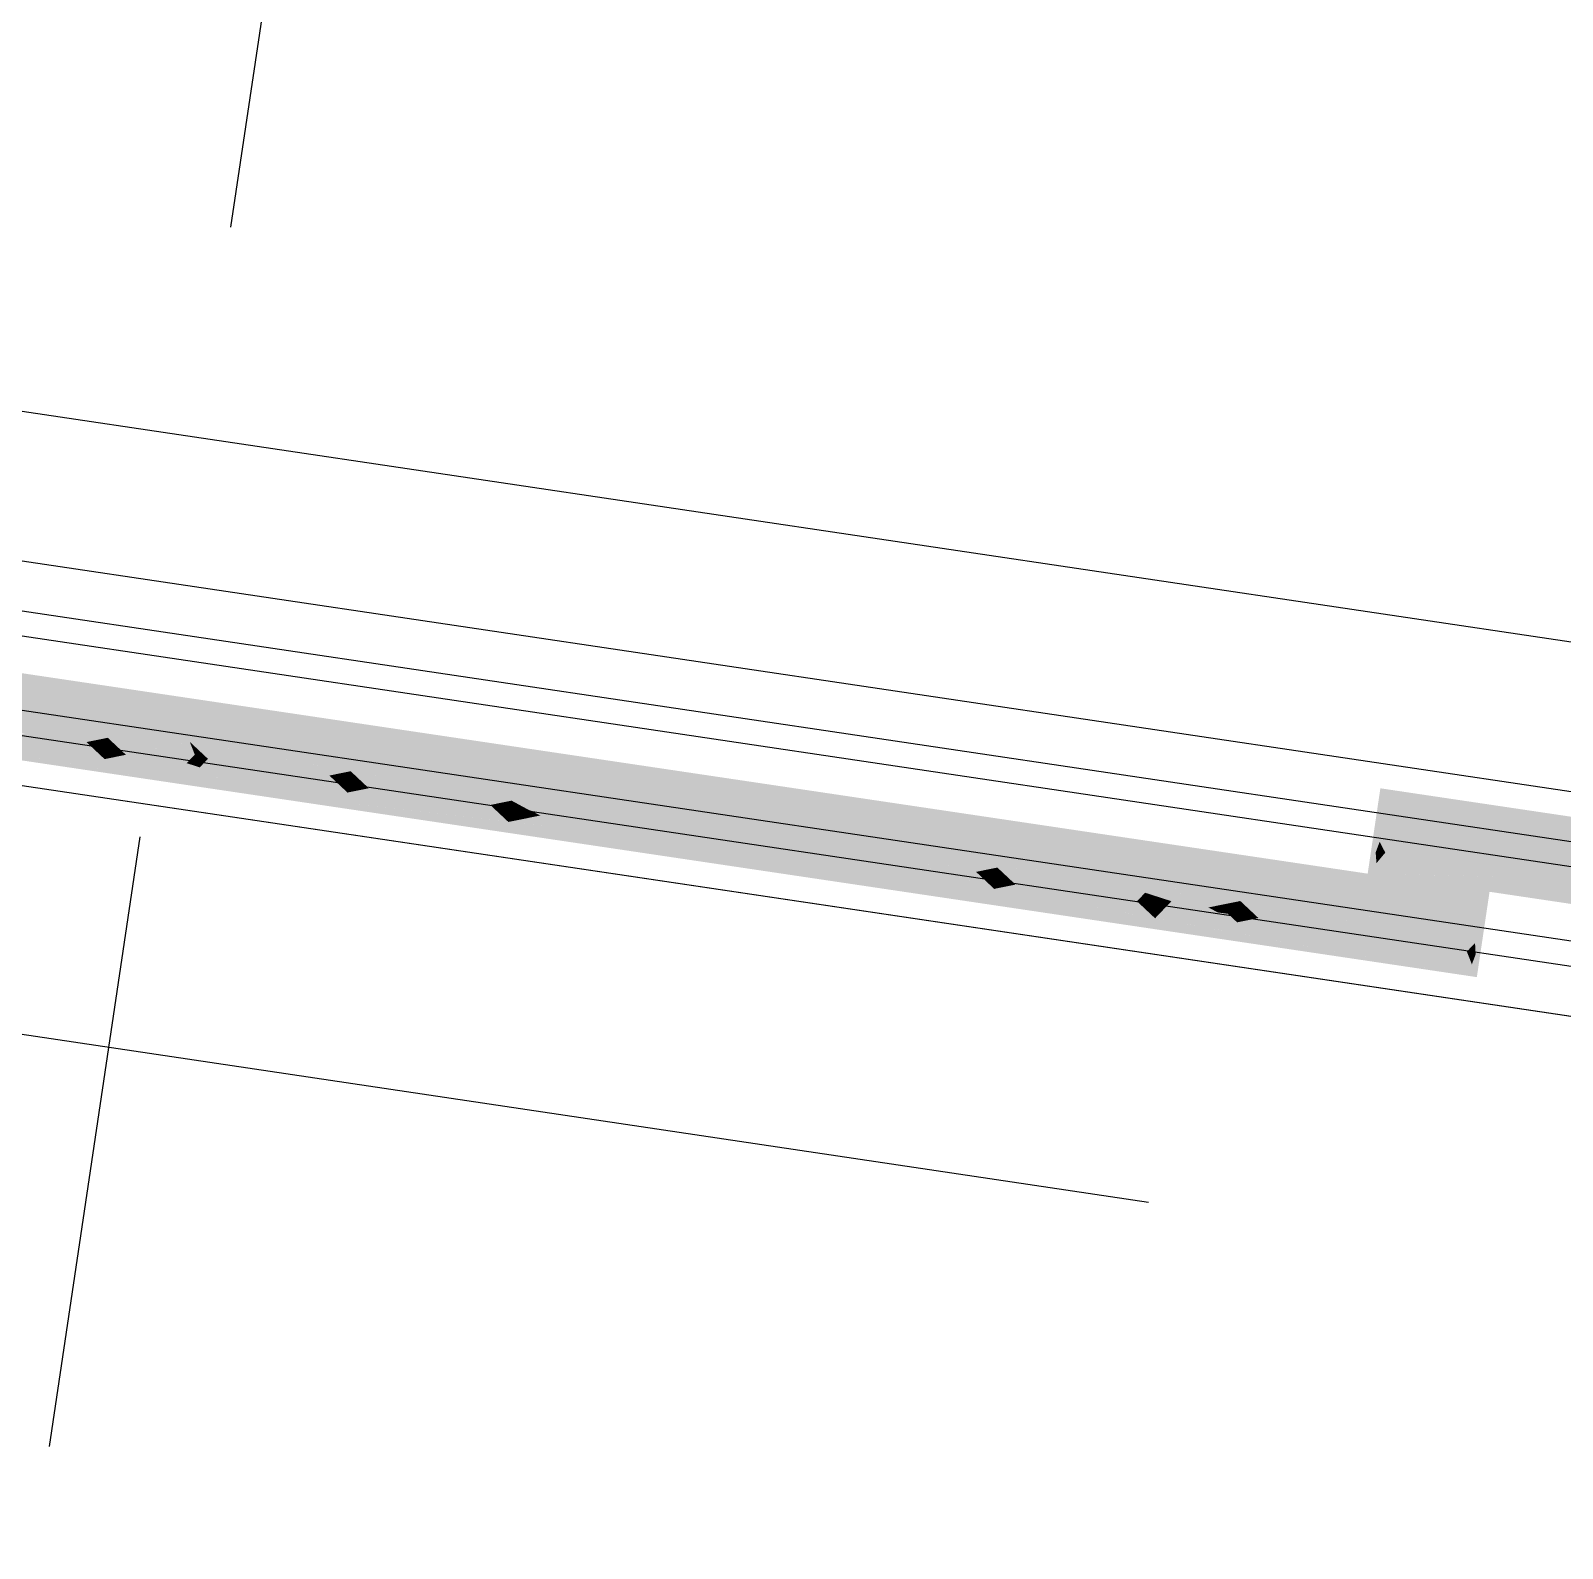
# Model space of a CAD drawing. Header units: millimetres. Extents: x 338 to 506, y 179 to 335.
# Drawn here: x 435.393 to 436.014, y 219.631 to 220.246 of the extents above; entities that cross this region are included whole.
import ezdxf

# ---------------------------------------------------------------- set-up
doc = ezdxf.new("R2010")
doc.units = ezdxf.units.MM
doc.linetypes.add('CENTER', pattern=[2, 1.25, -0.25, 0.25, -0.25])
doc.linetypes.add('DASHED2', pattern=[0.375, 0.25, -0.125])
for name, color, linetype in [('EJES_DE_COLUMNA', 255, 'DASHED2'), ('MUROS', 32, 'Continuous'), ('REJAS', 151, 'Continuous')]:
    doc.layers.add(name, color=color, linetype=linetype)

# ---------------------------------------------------------------- blocks, each defined once
blk = doc.blocks.new('*U974')
at = {"layer": 'REJAS', "color": 9, "linetype": 'Continuous', "extrusion": (0, 0, -1)}
for points in [[(-44.03915, 56.65864), (-44.0304, 56.39333), (-44.0304, 56.92394)], [(-44.0479, 56.39333), (-44.03915, 56.65864), (-44.0654, 56.92394)], [(-44.0479, 56.39333), (-44.0654, 56.92394), (-44.0654, 55.86272)], [(-44.04134, 56.45966), (-44.0304, 56.39333), (-44.03478, 56.52598)], [(-44.04134, 56.45966), (-44.04353, 56.52598), (-44.0479, 56.39333)], [(-44.04298, 56.44308), (-44.0386, 56.44308), (-44.04134, 56.45966)], [(-44.0386, 56.44308), (-44.04161, 56.43479), (-44.03587, 56.42649)], [(-44.0386, 56.44308), (-44.04298, 56.44308), (-44.04161, 56.43479)], [(-44.04161, 56.43479), (-44.04298, 56.44308), (-44.04462, 56.42649)], [(-44.0407, 56.42926), (-44.03874, 56.43064), (-44.04161, 56.43479)], [(-44.04161, 56.43479), (-44.04312, 56.43064), (-44.0407, 56.42926)], [(-44.03587, 56.42649), (-44.03874, 56.43064), (-44.0407, 56.42926)], [(-44.04025, 56.42649), (-44.03587, 56.42649), (-44.0407, 56.42926)], [(-44.04462, 56.42649), (-44.04025, 56.42649), (-44.0407, 56.42926)], [(-44.04312, 56.43064), (-44.04462, 56.42649), (-44.0407, 56.42926)], [(-44.04189, 56.40991), (-44.0304, 56.39333), (-44.03587, 56.42649)], [(-44.03587, 56.42649), (-44.03979, 56.42373), (-44.03737, 56.42235)], [(-44.03979, 56.42373), (-44.03587, 56.42649), (-44.04025, 56.42649)], [(-44.03737, 56.42235), (-44.03979, 56.42373), (-44.03888, 56.4182)], [(-44.03888, 56.4182), (-44.04462, 56.42649), (-44.04189, 56.40991)], [(-44.03888, 56.4182), (-44.03979, 56.42373), (-44.04175, 56.42235)], [(-44.04175, 56.42235), (-44.03979, 56.42373), (-44.04462, 56.42649)], [(-44.04462, 56.42649), (-44.03979, 56.42373), (-44.04025, 56.42649)], [(-44.04189, 56.40991), (-44.04462, 56.42649), (-44.0479, 56.39333)], [(-44.04189, 56.40991), (-44.04006, 56.39886), (-44.03614, 56.40162)], [(-44.04006, 56.39886), (-44.04189, 56.40991), (-44.04489, 56.40162)], [(-44.03614, 56.40162), (-44.04006, 56.39886), (-44.0304, 56.39333)], [(-44.0304, 56.39333), (-44.04006, 56.39886), (-44.03915, 56.39333)], [(-44.03915, 56.39333), (-44.04006, 56.39886), (-44.0479, 56.39333)], [(-44.0479, 56.39333), (-44.04006, 56.39886), (-44.04489, 56.40162)], [(-44.03696, 56.32701), (-44.0304, 56.39333), (-44.04243, 56.36017)], [(-44.03915, 56.39333), (-44.03824, 56.3878), (-44.0304, 56.39333)], [(-44.0304, 56.39333), (-44.03824, 56.3878), (-44.03341, 56.38504)], [(-44.03696, 56.32701), (-44.03478, 56.26068), (-44.0304, 56.39333)], [(-44.03915, 56.12803), (-44.0304, 55.86272), (-44.0304, 56.39333)], [(-44.04307, 56.39057), (-44.03824, 56.3878), (-44.03915, 56.39333)], [(-44.0479, 56.39333), (-44.0654, 55.86272), (-44.03915, 56.12803)], [(-44.04307, 56.39057), (-44.03915, 56.39333), (-44.0479, 56.39333)], [(-44.0479, 56.39333), (-44.04216, 56.38504), (-44.04307, 56.39057)], [(-44.0479, 56.39333), (-44.04225, 56.37675), (-44.04216, 56.38504)], [(-44.04517, 56.37675), (-44.04225, 56.37675), (-44.0479, 56.39333)], [(-44.04243, 56.36017), (-44.0479, 56.39333), (-44.04571, 56.32701)], [(-44.03824, 56.3878), (-44.03642, 56.37675), (-44.03341, 56.38504)], [(-44.03642, 56.37675), (-44.03824, 56.3878), (-44.04216, 56.38504)], [(-44.04225, 56.37675), (-44.03642, 56.37675), (-44.04216, 56.38504)], [(-44.04307, 56.39057), (-44.04216, 56.38504), (-44.03824, 56.3878)], [(-44.03642, 56.37675), (-44.04225, 56.37675), (-44.03943, 56.36846)], [(-44.03943, 56.36846), (-44.04225, 56.37675), (-44.04243, 56.36017)], [(-44.04243, 56.36017), (-44.04225, 56.37675), (-44.04517, 56.37675)], [(-44.0397, 56.34359), (-44.04243, 56.36017), (-44.04571, 56.32701)], [(-44.0397, 56.34359), (-44.04271, 56.3353), (-44.03696, 56.32701)], [(-44.04271, 56.3353), (-44.0418, 56.32977), (-44.03984, 56.33115)], [(-44.0418, 56.32977), (-44.04271, 56.3353), (-44.04421, 56.33115)], [(-44.03984, 56.33115), (-44.0418, 56.32977), (-44.03696, 56.32701)], [(-44.03696, 56.32701), (-44.0418, 56.32977), (-44.04134, 56.32701)], [(-44.04134, 56.32701), (-44.0418, 56.32977), (-44.04571, 56.32701)], [(-44.04571, 56.32701), (-44.0418, 56.32977), (-44.04421, 56.33115)], [(-44.04025, 56.29384), (-44.03478, 56.26068), (-44.03696, 56.32701)], [(-44.04025, 56.29384), (-44.03696, 56.32701), (-44.04298, 56.31042)], [(-44.04134, 56.32701), (-44.04088, 56.32424), (-44.03696, 56.32701)], [(-44.03696, 56.32701), (-44.04088, 56.32424), (-44.03847, 56.32286)], [(-44.04088, 56.32424), (-44.03997, 56.31871), (-44.03847, 56.32286)], [(-44.03997, 56.31871), (-44.04571, 56.32701), (-44.04298, 56.31042)], [(-44.03997, 56.31871), (-44.04088, 56.32424), (-44.04284, 56.32286)], [(-44.04353, 56.26068), (-44.04025, 56.29384), (-44.04571, 56.32701)], [(-44.04284, 56.32286), (-44.04088, 56.32424), (-44.04571, 56.32701)], [(-44.04571, 56.32701), (-44.04088, 56.32424), (-44.04134, 56.32701)], [(-44.04189, 56.27726), (-44.03751, 56.27726), (-44.04025, 56.29384)], [(-44.03751, 56.27726), (-44.04052, 56.26897), (-44.03478, 56.26068)], [(-44.03751, 56.27726), (-44.04189, 56.27726), (-44.04052, 56.26897)], [(-44.04052, 56.26897), (-44.04189, 56.27726), (-44.04353, 56.26068)], [(-44.03961, 56.26344), (-44.03765, 56.26482), (-44.04052, 56.26897)], [(-44.04052, 56.26897), (-44.04202, 56.26482), (-44.03961, 56.26344)], [(-44.03478, 56.26068), (-44.03765, 56.26482), (-44.03961, 56.26344)], [(-44.03915, 56.26068), (-44.03478, 56.26068), (-44.03961, 56.26344)], [(-44.03628, 56.25653), (-44.03478, 56.26068), (-44.0387, 56.25791)], [(-44.03478, 56.26068), (-44.03915, 56.26068), (-44.0387, 56.25791)], [(-44.04079, 56.2441), (-44.03806, 56.22752), (-44.03478, 56.26068)], [(-44.04134, 56.19435), (-44.03915, 56.12803), (-44.03478, 56.26068)], [(-44.04111, 56.2593), (-44.0387, 56.25791), (-44.03915, 56.26068)], [(-44.04353, 56.26068), (-44.03915, 56.26068), (-44.03961, 56.26344)], [(-44.04353, 56.26068), (-44.04111, 56.2593), (-44.03915, 56.26068)], [(-44.04202, 56.26482), (-44.04353, 56.26068), (-44.03961, 56.26344)], [(-44.04066, 56.25653), (-44.04353, 56.26068), (-44.0407, 56.25239)], [(-44.04111, 56.2593), (-44.04353, 56.26068), (-44.04066, 56.25653)], [(-44.04353, 56.26068), (-44.04216, 56.25239), (-44.0407, 56.25239)], [(-44.04079, 56.2441), (-44.04353, 56.26068), (-44.04243, 56.22752)], [(-44.03778, 56.25239), (-44.03628, 56.25653), (-44.0387, 56.25791)], [(-44.0387, 56.25791), (-44.04066, 56.25653), (-44.03778, 56.25239)], [(-44.03778, 56.25239), (-44.04066, 56.25653), (-44.0407, 56.25239)], [(-44.04111, 56.2593), (-44.04066, 56.25653), (-44.0387, 56.25791)], [(-44.03929, 56.24824), (-44.03778, 56.25239), (-44.0407, 56.25239)], [(-44.04079, 56.2441), (-44.03929, 56.24824), (-44.0407, 56.25239)], [(-44.0407, 56.25239), (-44.04216, 56.25239), (-44.04079, 56.2441)], [(-44.03806, 56.22752), (-44.04079, 56.2441), (-44.04243, 56.22752)], [(-44.04243, 56.22752), (-44.04134, 56.19435), (-44.03806, 56.22752)], [(-44.04243, 56.09486), (-44.03696, 56.0617), (-44.03915, 56.12803)], [(-44.04243, 56.09486), (-44.04571, 56.0617), (-44.0397, 56.07828)], [(-44.04271, 56.06999), (-44.03696, 56.0617), (-44.0397, 56.07828)], [(-44.04271, 56.06999), (-44.0418, 56.06446), (-44.03984, 56.06584)], [(-44.0418, 56.06446), (-44.04271, 56.06999), (-44.04421, 56.06584)], [(-44.04025, 56.02854), (-44.03478, 55.99537), (-44.03696, 56.0617)], [(-44.03984, 56.06584), (-44.0418, 56.06446), (-44.03696, 56.0617)], [(-44.03696, 56.0617), (-44.0418, 56.06446), (-44.04134, 56.0617)], [(-44.04134, 56.0617), (-44.04088, 56.05894), (-44.03696, 56.0617)], [(-44.03696, 56.0617), (-44.04088, 56.05894), (-44.03847, 56.05755)], [(-44.04298, 56.04512), (-44.04025, 56.02854), (-44.03696, 56.0617)], [(-44.04298, 56.04512), (-44.03997, 56.05341), (-44.04571, 56.0617)], [(-44.04571, 56.0617), (-44.05228, 55.99537), (-44.04025, 56.02854)], [(-44.04284, 56.05755), (-44.04088, 56.05894), (-44.04571, 56.0617)], [(-44.04571, 56.0617), (-44.04088, 56.05894), (-44.04134, 56.0617)], [(-44.04134, 56.0617), (-44.0418, 56.06446), (-44.04571, 56.0617)], [(-44.04571, 56.0617), (-44.0418, 56.06446), (-44.04421, 56.06584)], [(-44.04088, 56.05894), (-44.03997, 56.05341), (-44.03847, 56.05755)], [(-44.03997, 56.05341), (-44.04088, 56.05894), (-44.04284, 56.05755)], [(-44.04025, 56.02854), (-44.04043, 56.01195), (-44.03751, 56.01195)], [(-44.04325, 56.02025), (-44.04043, 56.01195), (-44.04025, 56.02854)], [(-44.04626, 56.01195), (-44.04043, 56.01195), (-44.04325, 56.02025)], [(-44.03751, 56.01195), (-44.04043, 56.01195), (-44.03478, 55.99537)], [(-44.03478, 55.99537), (-44.04043, 56.01195), (-44.04052, 56.00366)], [(-44.04043, 56.01195), (-44.04626, 56.01195), (-44.04052, 56.00366)], [(-44.04626, 56.01195), (-44.04444, 56.0009), (-44.04052, 56.00366)], [(-44.04444, 56.0009), (-44.04626, 56.01195), (-44.04927, 56.00366)], [(-44.03478, 55.99537), (-44.04052, 56.00366), (-44.03961, 55.99814)], [(-44.03961, 55.99814), (-44.04052, 56.00366), (-44.04444, 56.0009)], [(-44.03961, 55.99814), (-44.04444, 56.0009), (-44.04353, 55.99537)], [(-44.04353, 55.99537), (-44.04444, 56.0009), (-44.05228, 55.99537)], [(-44.05228, 55.99537), (-44.04444, 56.0009), (-44.04927, 56.00366)], [(-44.04134, 55.92905), (-44.0304, 55.86272), (-44.03478, 55.99537)], [(-44.03719, 55.99675), (-44.0393, 55.99629), (-44.03478, 55.99537)], [(-44.03478, 55.99537), (-44.0393, 55.99629), (-44.03915, 55.99537)], [(-44.03478, 55.99537), (-44.039, 55.99445), (-44.03674, 55.99399)], [(-44.039, 55.99445), (-44.03478, 55.99537), (-44.03915, 55.99537)], [(-44.03478, 55.99537), (-44.04262, 55.98985), (-44.03778, 55.98708)], [(-44.04079, 55.97879), (-44.03806, 55.96221), (-44.03478, 55.99537)], [(-44.03674, 55.99399), (-44.039, 55.99445), (-44.0387, 55.99261)], [(-44.03961, 55.99814), (-44.0393, 55.99629), (-44.03719, 55.99675)], [(-44.0387, 55.99261), (-44.039, 55.99445), (-44.04111, 55.99399)], [(-44.0387, 55.99261), (-44.04111, 55.99399), (-44.04161, 55.99261)], [(-44.04111, 55.99399), (-44.039, 55.99445), (-44.04353, 55.99537)], [(-44.04353, 55.99537), (-44.039, 55.99445), (-44.03915, 55.99537)], [(-44.03915, 55.99537), (-44.0393, 55.99629), (-44.04353, 55.99537)], [(-44.0393, 55.99629), (-44.03961, 55.99814), (-44.04157, 55.99675)], [(-44.04353, 55.99537), (-44.0393, 55.99629), (-44.04157, 55.99675)], [(-44.04681, 55.96221), (-44.04079, 55.97879), (-44.05228, 55.99537)], [(-44.04111, 55.99399), (-44.04353, 55.99537), (-44.04161, 55.99261)], [(-44.05228, 55.99537), (-44.0654, 55.86272), (-44.04134, 55.92905)], [(-44.04353, 55.99537), (-44.04307, 55.99261), (-44.04161, 55.99261)], [(-44.04653, 55.98708), (-44.04262, 55.98985), (-44.05228, 55.99537)], [(-44.05228, 55.99537), (-44.04262, 55.98985), (-44.04353, 55.99537)], [(-44.04262, 55.98985), (-44.04079, 55.97879), (-44.03778, 55.98708)], [(-44.04161, 55.99261), (-44.04066, 55.99123), (-44.0387, 55.99261)], [(-44.04262, 55.98985), (-44.04066, 55.99123), (-44.04161, 55.99261)], [(-44.04079, 55.97879), (-44.04262, 55.98985), (-44.04653, 55.98708)], [(-44.04307, 55.99261), (-44.04262, 55.98985), (-44.04161, 55.99261)], [(-44.04079, 55.97879), (-44.04088, 55.9705), (-44.03943, 55.9705)], [(-44.0423, 55.97465), (-44.04088, 55.9705), (-44.04079, 55.97879)], [(-44.0438, 55.9705), (-44.04088, 55.9705), (-44.0423, 55.97465)], [(-44.03943, 55.9705), (-44.04088, 55.9705), (-44.03806, 55.96221)], [(-44.03806, 55.96221), (-44.04088, 55.9705), (-44.04093, 55.96635)], [(-44.04088, 55.9705), (-44.0438, 55.9705), (-44.04093, 55.96635)], [(-44.0438, 55.9705), (-44.04289, 55.96497), (-44.04093, 55.96635)], [(-44.0453, 55.96635), (-44.04289, 55.96497), (-44.0438, 55.9705)], [(-44.04093, 55.96635), (-44.04289, 55.96497), (-44.03806, 55.96221)], [(-44.03806, 55.96221), (-44.04289, 55.96497), (-44.04243, 55.96221)], [(-44.03956, 55.95806), (-44.03806, 55.96221), (-44.04198, 55.95945)], [(-44.03806, 55.96221), (-44.04243, 55.96221), (-44.04198, 55.95945)], [(-44.04107, 55.95392), (-44.0397, 55.94563), (-44.03806, 55.96221)], [(-44.04407, 55.94563), (-44.04107, 55.95392), (-44.04681, 55.96221)], [(-44.04243, 55.96221), (-44.04681, 55.96221), (-44.04198, 55.95945)], [(-44.04681, 55.96221), (-44.04394, 55.95806), (-44.04198, 55.95945)], [(-44.04289, 55.96497), (-44.04681, 55.96221), (-44.04243, 55.96221)], [(-44.04681, 55.96221), (-44.04289, 55.96497), (-44.0453, 55.96635)], [(-44.04107, 55.95392), (-44.03956, 55.95806), (-44.04198, 55.95945)], [(-44.04198, 55.95945), (-44.04394, 55.95806), (-44.04107, 55.95392)], [(-44.04407, 55.94563), (-44.0397, 55.94563), (-44.04107, 55.95392)], [(-44.04134, 55.92905), (-44.0397, 55.94563), (-44.04407, 55.94563)], [(-44.04134, 55.92905), (-44.0417, 55.89588), (-44.03587, 55.89588)], [(-44.04735, 55.91246), (-44.0417, 55.89588), (-44.04134, 55.92905)], [(-44.05337, 55.89588), (-44.0417, 55.89588), (-44.04735, 55.91246)], [(-44.03587, 55.89588), (-44.0417, 55.89588), (-44.0304, 55.86272)], [(-44.0304, 55.86272), (-44.0417, 55.89588), (-44.04189, 55.8793)], [(-44.0417, 55.89588), (-44.05337, 55.89588), (-44.04189, 55.8793)], [(-44.05337, 55.89588), (-44.04972, 55.87377), (-44.04189, 55.8793)], [(-44.04972, 55.87377), (-44.05337, 55.89588), (-44.05939, 55.8793)], [(-44.0304, 55.86272), (-44.04189, 55.8793), (-44.04006, 55.86825)], [(-44.04006, 55.86825), (-44.04189, 55.8793), (-44.04972, 55.87377)], [(-44.0654, 55.86272), (-44.04972, 55.87377), (-44.05939, 55.8793)], [(-44.04006, 55.86825), (-44.04972, 55.87377), (-44.0479, 55.86272)], [(-44.0479, 55.86272), (-44.04972, 55.87377), (-44.0654, 55.86272)], [(-44.03523, 55.86548), (-44.03946, 55.86456), (-44.0304, 55.86272)], [(-44.0304, 55.86272), (-44.03946, 55.86456), (-44.03915, 55.86272)], [(-44.04006, 55.86825), (-44.03946, 55.86456), (-44.03523, 55.86548)], [(-44.03915, 55.86272), (-44.03946, 55.86456), (-44.0479, 55.86272)], [(-44.03946, 55.86456), (-44.04006, 55.86825), (-44.04398, 55.86548)], [(-44.0479, 55.86272), (-44.03946, 55.86456), (-44.04398, 55.86548)]]:
    blk.add_solid(points, dxfattribs=at)
blk = doc.blocks.new('*U975')
at = {"layer": 'REJAS', "color": 9, "linetype": 'Continuous', "extrusion": (0, 0, -1)}
for points in [[(-44.07415, 55.84303), (-44.07124, 55.77333), (-44.0654, 55.91272)], [(-44.0654, 55.91272), (-44.07124, 55.77333), (-44.0654, 55.77333)], [(-44.0654, 55.91272), (-44.07488, 55.90691), (-44.07634, 55.8953)], [(-44.07014, 55.90982), (-44.0654, 55.91272), (-44.07439, 55.91078)], [(-44.0654, 55.91272), (-44.07415, 55.91272), (-44.07439, 55.91078)], [(-44.06978, 55.87787), (-44.0654, 55.91272), (-44.07561, 55.87787)], [(-44.0654, 55.91272), (-44.07634, 55.8953), (-44.07561, 55.87787)], [(-44.0829, 55.77333), (-44.07415, 55.84303), (-44.1004, 55.91272)], [(-44.07415, 55.91272), (-44.0829, 55.91272), (-44.07439, 55.91078)], [(-44.0829, 55.91272), (-44.07889, 55.90982), (-44.07439, 55.91078)], [(-44.07488, 55.90691), (-44.0829, 55.91272), (-44.08436, 55.9011)], [(-44.0829, 55.77333), (-44.1004, 55.91272), (-44.1004, 55.63394)], [(-44.0829, 55.91272), (-44.1004, 55.91272), (-44.08436, 55.9011)], [(-44.1004, 55.91272), (-44.09384, 55.8953), (-44.08436, 55.9011)], [(-44.07488, 55.90691), (-44.07014, 55.90982), (-44.07439, 55.91078)], [(-44.07439, 55.91078), (-44.07889, 55.90982), (-44.07488, 55.90691)], [(-44.07488, 55.90691), (-44.08436, 55.9011), (-44.07634, 55.8953)], [(-44.08728, 55.87787), (-44.07634, 55.8953), (-44.08436, 55.9011)], [(-44.08436, 55.9011), (-44.09384, 55.8953), (-44.08728, 55.87787)], [(-44.07561, 55.87787), (-44.07634, 55.8953), (-44.08728, 55.87787)], [(-44.07415, 55.84303), (-44.06978, 55.87787), (-44.07561, 55.87787)], [(-44.08071, 55.86045), (-44.07415, 55.84303), (-44.07561, 55.87787)], [(-44.08728, 55.87787), (-44.08071, 55.86045), (-44.07561, 55.87787)], [(-44.07634, 55.8256), (-44.07269, 55.80818), (-44.07415, 55.84303)]]:
    blk.add_solid(points, dxfattribs=at)
blk = doc.blocks.new('*U168')
at = {"layer": 'REJAS', "color": 18, "linetype": 'Continuous', "extrusion": (0, 0, -1)}
for points in [[(-2936.80505, 1967.42625), (-2936.7963, 1967.16095), (-2936.7963, 1967.69156)], [(-2936.8138, 1967.16095), (-2936.80505, 1967.42625), (-2936.8313, 1967.69156)], [(-2936.8138, 1967.16095), (-2936.8313, 1967.69156), (-2936.8313, 1966.63034)], [(-2936.80724, 1967.22727), (-2936.7963, 1967.16095), (-2936.80068, 1967.2936)], [(-2936.80724, 1967.22727), (-2936.80943, 1967.2936), (-2936.8138, 1967.16095)], [(-2936.80888, 1967.21069), (-2936.8045, 1967.21069), (-2936.80724, 1967.22727)], [(-2936.8045, 1967.21069), (-2936.80751, 1967.2024), (-2936.80177, 1967.19411)], [(-2936.8045, 1967.21069), (-2936.80888, 1967.21069), (-2936.80751, 1967.2024)], [(-2936.80751, 1967.2024), (-2936.80888, 1967.21069), (-2936.81052, 1967.19411)], [(-2936.80177, 1967.19411), (-2936.80464, 1967.19826), (-2936.8066, 1967.19687)], [(-2936.8066, 1967.19687), (-2936.80464, 1967.19826), (-2936.80751, 1967.2024)], [(-2936.80751, 1967.2024), (-2936.80902, 1967.19826), (-2936.8066, 1967.19687)], [(-2936.80902, 1967.19826), (-2936.81052, 1967.19411), (-2936.8066, 1967.19687)], [(-2936.80779, 1967.17753), (-2936.7963, 1967.16095), (-2936.80177, 1967.19411)], [(-2936.80614, 1967.19411), (-2936.80177, 1967.19411), (-2936.8066, 1967.19687)], [(-2936.80177, 1967.19411), (-2936.80569, 1967.19135), (-2936.80327, 1967.18997)], [(-2936.80569, 1967.19135), (-2936.80177, 1967.19411), (-2936.80614, 1967.19411)], [(-2936.80327, 1967.18997), (-2936.80569, 1967.19135), (-2936.80478, 1967.18582)], [(-2936.80478, 1967.18582), (-2936.81052, 1967.19411), (-2936.80779, 1967.17753)], [(-2936.80478, 1967.18582), (-2936.80569, 1967.19135), (-2936.80765, 1967.18997)], [(-2936.80765, 1967.18997), (-2936.80569, 1967.19135), (-2936.81052, 1967.19411)], [(-2936.81052, 1967.19411), (-2936.80569, 1967.19135), (-2936.80614, 1967.19411)], [(-2936.81052, 1967.19411), (-2936.80614, 1967.19411), (-2936.8066, 1967.19687)], [(-2936.80779, 1967.17753), (-2936.81052, 1967.19411), (-2936.8138, 1967.16095)], [(-2936.80779, 1967.17753), (-2936.80596, 1967.16647), (-2936.80204, 1967.16924)], [(-2936.80596, 1967.16647), (-2936.80779, 1967.17753), (-2936.81079, 1967.16924)], [(-2936.80204, 1967.16924), (-2936.80596, 1967.16647), (-2936.7963, 1967.16095)], [(-2936.7963, 1967.16095), (-2936.80596, 1967.16647), (-2936.80505, 1967.16095)], [(-2936.80505, 1967.16095), (-2936.80596, 1967.16647), (-2936.8138, 1967.16095)], [(-2936.8138, 1967.16095), (-2936.80596, 1967.16647), (-2936.81079, 1967.16924)], [(-2936.80286, 1967.09462), (-2936.7963, 1967.16095), (-2936.80833, 1967.12778)], [(-2936.80505, 1967.16095), (-2936.80414, 1967.15542), (-2936.7963, 1967.16095)], [(-2936.7963, 1967.16095), (-2936.80414, 1967.15542), (-2936.79931, 1967.15266)], [(-2936.80286, 1967.09462), (-2936.80068, 1967.02829), (-2936.7963, 1967.16095)], [(-2936.80505, 1966.89564), (-2936.7963, 1966.63034), (-2936.7963, 1967.16095)], [(-2936.80897, 1967.15818), (-2936.80414, 1967.15542), (-2936.80505, 1967.16095)], [(-2936.8138, 1967.16095), (-2936.8313, 1966.63034), (-2936.80505, 1966.89564)], [(-2936.80897, 1967.15818), (-2936.80505, 1967.16095), (-2936.8138, 1967.16095)], [(-2936.8138, 1967.16095), (-2936.80806, 1967.15266), (-2936.80897, 1967.15818)], [(-2936.8138, 1967.16095), (-2936.80815, 1967.14437), (-2936.80806, 1967.15266)], [(-2936.81107, 1967.14437), (-2936.80815, 1967.14437), (-2936.8138, 1967.16095)], [(-2936.80833, 1967.12778), (-2936.8138, 1967.16095), (-2936.81161, 1967.09462)], [(-2936.80414, 1967.15542), (-2936.80232, 1967.14437), (-2936.79931, 1967.15266)], [(-2936.80232, 1967.14437), (-2936.80414, 1967.15542), (-2936.80806, 1967.15266)], [(-2936.80897, 1967.15818), (-2936.80806, 1967.15266), (-2936.80414, 1967.15542)], [(-2936.80815, 1967.14437), (-2936.80232, 1967.14437), (-2936.80806, 1967.15266)], [(-2936.80232, 1967.14437), (-2936.80815, 1967.14437), (-2936.80532, 1967.13608)], [(-2936.80532, 1967.13608), (-2936.80815, 1967.14437), (-2936.80833, 1967.12778)], [(-2936.80833, 1967.12778), (-2936.80815, 1967.14437), (-2936.81107, 1967.14437)], [(-2936.8056, 1967.1112), (-2936.80833, 1967.12778), (-2936.81161, 1967.09462)], [(-2936.8056, 1967.1112), (-2936.80861, 1967.10291), (-2936.80286, 1967.09462)], [(-2936.80573, 1967.09877), (-2936.80769, 1967.09738), (-2936.80286, 1967.09462)], [(-2936.80861, 1967.10291), (-2936.80769, 1967.09738), (-2936.80573, 1967.09877)], [(-2936.80769, 1967.09738), (-2936.80861, 1967.10291), (-2936.81011, 1967.09877)], [(-2936.81161, 1967.09462), (-2936.80769, 1967.09738), (-2936.81011, 1967.09877)], [(-2936.80614, 1967.06146), (-2936.80068, 1967.02829), (-2936.80286, 1967.09462)], [(-2936.80286, 1967.09462), (-2936.80769, 1967.09738), (-2936.80724, 1967.09462)], [(-2936.80614, 1967.06146), (-2936.80286, 1967.09462), (-2936.80888, 1967.07804)], [(-2936.80724, 1967.09462), (-2936.80678, 1967.09186), (-2936.80286, 1967.09462)], [(-2936.80286, 1967.09462), (-2936.80678, 1967.09186), (-2936.80437, 1967.09048)], [(-2936.80678, 1967.09186), (-2936.80587, 1967.08633), (-2936.80437, 1967.09048)], [(-2936.80587, 1967.08633), (-2936.81161, 1967.09462), (-2936.80888, 1967.07804)], [(-2936.80587, 1967.08633), (-2936.80678, 1967.09186), (-2936.80874, 1967.09048)], [(-2936.80943, 1967.02829), (-2936.80614, 1967.06146), (-2936.81161, 1967.09462)], [(-2936.80874, 1967.09048), (-2936.80678, 1967.09186), (-2936.81161, 1967.09462)], [(-2936.81161, 1967.09462), (-2936.80678, 1967.09186), (-2936.80724, 1967.09462)], [(-2936.80724, 1967.09462), (-2936.80769, 1967.09738), (-2936.81161, 1967.09462)], [(-2936.80779, 1967.04488), (-2936.80341, 1967.04488), (-2936.80614, 1967.06146)], [(-2936.80341, 1967.04488), (-2936.80642, 1967.03659), (-2936.80068, 1967.02829)], [(-2936.80341, 1967.04488), (-2936.80779, 1967.04488), (-2936.80642, 1967.03659)], [(-2936.80642, 1967.03659), (-2936.80779, 1967.04488), (-2936.80943, 1967.02829)], [(-2936.80551, 1967.03106), (-2936.80355, 1967.03244), (-2936.80642, 1967.03659)], [(-2936.80642, 1967.03659), (-2936.80792, 1967.03244), (-2936.80551, 1967.03106)], [(-2936.80068, 1967.02829), (-2936.80355, 1967.03244), (-2936.80551, 1967.03106)], [(-2936.80505, 1967.02829), (-2936.80068, 1967.02829), (-2936.80551, 1967.03106)], [(-2936.80943, 1967.02829), (-2936.80505, 1967.02829), (-2936.80551, 1967.03106)], [(-2936.80792, 1967.03244), (-2936.80943, 1967.02829), (-2936.80551, 1967.03106)], [(-2936.80355, 1967.02415), (-2936.80068, 1967.02829), (-2936.80551, 1967.02553)], [(-2936.80068, 1967.02829), (-2936.80505, 1967.02829), (-2936.80551, 1967.02553)], [(-2936.80642, 1967.02), (-2936.80341, 1967.01171), (-2936.80068, 1967.02829)], [(-2936.80614, 1966.99513), (-2936.80286, 1966.96197), (-2936.80068, 1967.02829)], [(-2936.80642, 1967.02), (-2936.80355, 1967.02415), (-2936.80551, 1967.02553)], [(-2936.80505, 1967.02829), (-2936.80943, 1967.02829), (-2936.80551, 1967.02553)], [(-2936.80943, 1967.02829), (-2936.80792, 1967.02415), (-2936.80551, 1967.02553)], [(-2936.80551, 1967.02553), (-2936.80792, 1967.02415), (-2936.80642, 1967.02)], [(-2936.80614, 1966.99513), (-2936.80943, 1967.02829), (-2936.80724, 1966.96197)], [(-2936.80642, 1967.02), (-2936.80943, 1967.02829), (-2936.80779, 1967.01171)], [(-2936.80341, 1967.01171), (-2936.80642, 1967.02), (-2936.80779, 1967.01171)], [(-2936.80779, 1967.01171), (-2936.80614, 1966.99513), (-2936.80341, 1967.01171)], [(-2936.80286, 1966.96197), (-2936.80614, 1966.99513), (-2936.80724, 1966.96197)], [(-2936.80724, 1966.96197), (-2936.80505, 1966.89564), (-2936.80286, 1966.96197)], [(-2936.80833, 1966.86248), (-2936.80286, 1966.82932), (-2936.80505, 1966.89564)], [(-2936.80833, 1966.86248), (-2936.81161, 1966.82932), (-2936.8056, 1966.8459)], [(-2936.80861, 1966.83761), (-2936.80286, 1966.82932), (-2936.8056, 1966.8459)], [(-2936.80861, 1966.83761), (-2936.80769, 1966.83208), (-2936.80573, 1966.83346)], [(-2936.80769, 1966.83208), (-2936.80861, 1966.83761), (-2936.81011, 1966.83346)], [(-2936.80573, 1966.83346), (-2936.80769, 1966.83208), (-2936.80286, 1966.82932)], [(-2936.80286, 1966.82932), (-2936.80769, 1966.83208), (-2936.80724, 1966.82932)], [(-2936.80724, 1966.82932), (-2936.80769, 1966.83208), (-2936.81161, 1966.82932)], [(-2936.81161, 1966.82932), (-2936.80769, 1966.83208), (-2936.81011, 1966.83346)], [(-2936.80614, 1966.79615), (-2936.80068, 1966.76299), (-2936.80286, 1966.82932)], [(-2936.80724, 1966.82932), (-2936.80678, 1966.82655), (-2936.80286, 1966.82932)], [(-2936.80286, 1966.82932), (-2936.80678, 1966.82655), (-2936.80437, 1966.82517)], [(-2936.80888, 1966.81273), (-2936.80614, 1966.79615), (-2936.80286, 1966.82932)], [(-2936.80678, 1966.82655), (-2936.80587, 1966.82102), (-2936.80437, 1966.82517)], [(-2936.80888, 1966.81273), (-2936.80587, 1966.82102), (-2936.81161, 1966.82932)], [(-2936.80587, 1966.82102), (-2936.80678, 1966.82655), (-2936.80874, 1966.82517)], [(-2936.81161, 1966.82932), (-2936.81818, 1966.76299), (-2936.80614, 1966.79615)], [(-2936.80874, 1966.82517), (-2936.80678, 1966.82655), (-2936.81161, 1966.82932)], [(-2936.81161, 1966.82932), (-2936.80678, 1966.82655), (-2936.80724, 1966.82932)], [(-2936.80614, 1966.79615), (-2936.80633, 1966.77957), (-2936.80341, 1966.77957)], [(-2936.80915, 1966.78786), (-2936.80633, 1966.77957), (-2936.80614, 1966.79615)], [(-2936.81216, 1966.77957), (-2936.80633, 1966.77957), (-2936.80915, 1966.78786)], [(-2936.80341, 1966.77957), (-2936.80633, 1966.77957), (-2936.80068, 1966.76299)], [(-2936.80068, 1966.76299), (-2936.80633, 1966.77957), (-2936.80642, 1966.77128)], [(-2936.80633, 1966.77957), (-2936.81216, 1966.77957), (-2936.80642, 1966.77128)], [(-2936.81216, 1966.77957), (-2936.81034, 1966.76852), (-2936.80642, 1966.77128)], [(-2936.81034, 1966.76852), (-2936.81216, 1966.77957), (-2936.81517, 1966.77128)], [(-2936.80068, 1966.76299), (-2936.80642, 1966.77128), (-2936.80551, 1966.76575)], [(-2936.80551, 1966.76575), (-2936.80642, 1966.77128), (-2936.81034, 1966.76852)], [(-2936.80551, 1966.76575), (-2936.81034, 1966.76852), (-2936.80943, 1966.76299)], [(-2936.80943, 1966.76299), (-2936.81034, 1966.76852), (-2936.81818, 1966.76299)], [(-2936.81818, 1966.76299), (-2936.81034, 1966.76852), (-2936.81517, 1966.77128)], [(-2936.80724, 1966.69666), (-2936.7963, 1966.63034), (-2936.80068, 1966.76299)], [(-2936.80309, 1966.76437), (-2936.8052, 1966.76391), (-2936.80068, 1966.76299)], [(-2936.80068, 1966.76299), (-2936.8052, 1966.76391), (-2936.80505, 1966.76299)], [(-2936.80068, 1966.76299), (-2936.8049, 1966.76207), (-2936.80264, 1966.76161)], [(-2936.8049, 1966.76207), (-2936.80068, 1966.76299), (-2936.80505, 1966.76299)], [(-2936.80068, 1966.76299), (-2936.80851, 1966.75746), (-2936.80368, 1966.7547)], [(-2936.80669, 1966.74641), (-2936.80396, 1966.72983), (-2936.80068, 1966.76299)], [(-2936.80551, 1966.76575), (-2936.8052, 1966.76391), (-2936.80309, 1966.76437)], [(-2936.80701, 1966.76161), (-2936.8049, 1966.76207), (-2936.80943, 1966.76299)], [(-2936.80943, 1966.76299), (-2936.8049, 1966.76207), (-2936.80505, 1966.76299)], [(-2936.80505, 1966.76299), (-2936.8052, 1966.76391), (-2936.80943, 1966.76299)], [(-2936.8052, 1966.76391), (-2936.80551, 1966.76575), (-2936.80747, 1966.76437)], [(-2936.80943, 1966.76299), (-2936.8052, 1966.76391), (-2936.80747, 1966.76437)], [(-2936.81271, 1966.72983), (-2936.80669, 1966.74641), (-2936.81818, 1966.76299)], [(-2936.80701, 1966.76161), (-2936.80943, 1966.76299), (-2936.80751, 1966.76023)], [(-2936.81818, 1966.76299), (-2936.8313, 1966.63034), (-2936.80724, 1966.69666)], [(-2936.80943, 1966.76299), (-2936.80897, 1966.76023), (-2936.80751, 1966.76023)], [(-2936.81243, 1966.7547), (-2936.80851, 1966.75746), (-2936.81818, 1966.76299)], [(-2936.81818, 1966.76299), (-2936.80851, 1966.75746), (-2936.80943, 1966.76299)], [(-2936.80264, 1966.76161), (-2936.8049, 1966.76207), (-2936.8046, 1966.76023)], [(-2936.80851, 1966.75746), (-2936.80669, 1966.74641), (-2936.80368, 1966.7547)], [(-2936.8046, 1966.76023), (-2936.8049, 1966.76207), (-2936.80701, 1966.76161)], [(-2936.8046, 1966.76023), (-2936.80701, 1966.76161), (-2936.80751, 1966.76023)], [(-2936.80751, 1966.76023), (-2936.80655, 1966.75884), (-2936.8046, 1966.76023)], [(-2936.80851, 1966.75746), (-2936.80655, 1966.75884), (-2936.80751, 1966.76023)], [(-2936.80669, 1966.74641), (-2936.80851, 1966.75746), (-2936.81243, 1966.7547)], [(-2936.80897, 1966.76023), (-2936.80851, 1966.75746), (-2936.80751, 1966.76023)], [(-2936.80669, 1966.74641), (-2936.80678, 1966.73812), (-2936.80532, 1966.73812)], [(-2936.8082, 1966.74226), (-2936.80678, 1966.73812), (-2936.80669, 1966.74641)], [(-2936.80532, 1966.73812), (-2936.80678, 1966.73812), (-2936.80396, 1966.72983)], [(-2936.80396, 1966.72983), (-2936.80678, 1966.73812), (-2936.80683, 1966.73397)], [(-2936.8097, 1966.73812), (-2936.80678, 1966.73812), (-2936.8082, 1966.74226)], [(-2936.80678, 1966.73812), (-2936.8097, 1966.73812), (-2936.80683, 1966.73397)], [(-2936.8097, 1966.73812), (-2936.80879, 1966.73259), (-2936.80683, 1966.73397)], [(-2936.8112, 1966.73397), (-2936.80879, 1966.73259), (-2936.8097, 1966.73812)], [(-2936.80683, 1966.73397), (-2936.80879, 1966.73259), (-2936.80396, 1966.72983)], [(-2936.80396, 1966.72983), (-2936.80879, 1966.73259), (-2936.80833, 1966.72983)], [(-2936.80879, 1966.73259), (-2936.81271, 1966.72983), (-2936.80833, 1966.72983)], [(-2936.81271, 1966.72983), (-2936.80879, 1966.73259), (-2936.8112, 1966.73397)], [(-2936.80546, 1966.72568), (-2936.80396, 1966.72983), (-2936.80788, 1966.72706)], [(-2936.80396, 1966.72983), (-2936.80833, 1966.72983), (-2936.80788, 1966.72706)], [(-2936.80696, 1966.72153), (-2936.8056, 1966.71324), (-2936.80396, 1966.72983)], [(-2936.80696, 1966.72153), (-2936.80546, 1966.72568), (-2936.80788, 1966.72706)], [(-2936.80997, 1966.71324), (-2936.80696, 1966.72153), (-2936.81271, 1966.72983)], [(-2936.80788, 1966.72706), (-2936.80984, 1966.72568), (-2936.80696, 1966.72153)], [(-2936.80833, 1966.72983), (-2936.81271, 1966.72983), (-2936.80788, 1966.72706)], [(-2936.81271, 1966.72983), (-2936.80984, 1966.72568), (-2936.80788, 1966.72706)], [(-2936.80997, 1966.71324), (-2936.8056, 1966.71324), (-2936.80696, 1966.72153)], [(-2936.80724, 1966.69666), (-2936.8056, 1966.71324), (-2936.80997, 1966.71324)], [(-2936.80724, 1966.69666), (-2936.8076, 1966.6635), (-2936.80177, 1966.6635)], [(-2936.81325, 1966.68008), (-2936.8076, 1966.6635), (-2936.80724, 1966.69666)], [(-2936.81927, 1966.6635), (-2936.8076, 1966.6635), (-2936.81325, 1966.68008)], [(-2936.80177, 1966.6635), (-2936.8076, 1966.6635), (-2936.7963, 1966.63034)], [(-2936.7963, 1966.63034), (-2936.8076, 1966.6635), (-2936.80779, 1966.64692)], [(-2936.8076, 1966.6635), (-2936.81927, 1966.6635), (-2936.80779, 1966.64692)], [(-2936.81927, 1966.6635), (-2936.81562, 1966.64139), (-2936.80779, 1966.64692)], [(-2936.81562, 1966.64139), (-2936.81927, 1966.6635), (-2936.82529, 1966.64692)], [(-2936.7963, 1966.63034), (-2936.80779, 1966.64692), (-2936.80596, 1966.63586)], [(-2936.80596, 1966.63586), (-2936.80779, 1966.64692), (-2936.81562, 1966.64139)], [(-2936.8313, 1966.63034), (-2936.81562, 1966.64139), (-2936.82529, 1966.64692)], [(-2936.80596, 1966.63586), (-2936.81562, 1966.64139), (-2936.8138, 1966.63034)], [(-2936.8138, 1966.63034), (-2936.81562, 1966.64139), (-2936.8313, 1966.63034)], [(-2936.80113, 1966.6331), (-2936.80535, 1966.63218), (-2936.7963, 1966.63034)], [(-2936.7963, 1966.63034), (-2936.80535, 1966.63218), (-2936.80505, 1966.63034)], [(-2936.80596, 1966.63586), (-2936.80535, 1966.63218), (-2936.80113, 1966.6331)], [(-2936.80505, 1966.63034), (-2936.80535, 1966.63218), (-2936.8138, 1966.63034)], [(-2936.80535, 1966.63218), (-2936.80596, 1966.63586), (-2936.80988, 1966.6331)], [(-2936.8138, 1966.63034), (-2936.80535, 1966.63218), (-2936.80988, 1966.6331)]]:
    blk.add_solid(points, dxfattribs=at)
blk = doc.blocks.new('*U169')
at = {"layer": 'REJAS', "color": 18, "linetype": 'Continuous', "extrusion": (0, 0, -1)}
for points in [[(-2936.84005, 1966.61064), (-2936.83713, 1966.54095), (-2936.8313, 1966.68034)], [(-2936.8313, 1966.68034), (-2936.83713, 1966.54095), (-2936.8313, 1966.54095)], [(-2936.8313, 1966.68034), (-2936.84078, 1966.67453), (-2936.84224, 1966.66291)], [(-2936.83604, 1966.67743), (-2936.8313, 1966.68034), (-2936.84029, 1966.6784)], [(-2936.8313, 1966.68034), (-2936.84005, 1966.68034), (-2936.84029, 1966.6784)], [(-2936.83568, 1966.64549), (-2936.8313, 1966.68034), (-2936.84151, 1966.64549)], [(-2936.8313, 1966.68034), (-2936.84224, 1966.66291), (-2936.84151, 1966.64549)], [(-2936.84078, 1966.67453), (-2936.83604, 1966.67743), (-2936.84029, 1966.6784)], [(-2936.8488, 1966.54095), (-2936.84005, 1966.61064), (-2936.8663, 1966.68034)], [(-2936.84005, 1966.68034), (-2936.8488, 1966.68034), (-2936.84029, 1966.6784)], [(-2936.8488, 1966.68034), (-2936.84479, 1966.67743), (-2936.84029, 1966.6784)], [(-2936.84029, 1966.6784), (-2936.84479, 1966.67743), (-2936.84078, 1966.67453)], [(-2936.84078, 1966.67453), (-2936.8488, 1966.68034), (-2936.85026, 1966.66872)], [(-2936.8488, 1966.54095), (-2936.8663, 1966.68034), (-2936.8663, 1966.40156)], [(-2936.8488, 1966.68034), (-2936.8663, 1966.68034), (-2936.85026, 1966.66872)], [(-2936.8663, 1966.68034), (-2936.85974, 1966.66291), (-2936.85026, 1966.66872)], [(-2936.84078, 1966.67453), (-2936.85026, 1966.66872), (-2936.84224, 1966.66291)], [(-2936.84151, 1966.64549), (-2936.84224, 1966.66291), (-2936.85318, 1966.64549)], [(-2936.85318, 1966.64549), (-2936.84224, 1966.66291), (-2936.85026, 1966.66872)], [(-2936.85026, 1966.66872), (-2936.85974, 1966.66291), (-2936.85318, 1966.64549)], [(-2936.84005, 1966.61064), (-2936.83568, 1966.64549), (-2936.84151, 1966.64549)], [(-2936.84661, 1966.62807), (-2936.84005, 1966.61064), (-2936.84151, 1966.64549)], [(-2936.85318, 1966.64549), (-2936.84661, 1966.62807), (-2936.84151, 1966.64549)], [(-2936.84224, 1966.59322), (-2936.83859, 1966.57579), (-2936.84005, 1966.61064)]]:
    blk.add_solid(points, dxfattribs=at)
blk = doc.blocks.new('V5')
at = {"layer": 'REJAS', "color": 18}
for p, q in [((2936.7863, 1968.00556, -0.00167), (2936.7863, 1965.31534)), ((2936.8763, 1965.31534), (2936.8763, 1968.00556, -0.00167)), ((2936.8063, 1967.97034), (2936.8063, 1965.34034)), ((2936.8163, 1965.34034), (2936.8163, 1967.97034)), ((2936.8463, 1967.97034), (2936.8463, 1965.34034)), ((2936.8563, 1967.97034), (2936.8563, 1965.34034))]:
    blk.add_line(p, q, dxfattribs=at)
at = {"layer": 'REJAS', "color": 18, "linetype": 'Continuous'}
for name in ['*U168', '*U169']:
    blk.add_blockref(name, (0, 0), dxfattribs=at)
blk = doc.blocks.new('EJES_ESTRUCTURALES')
at = {"layer": 'EJES_DE_COLUMNA', "color": 9, "linetype": 'CENTER'}
for p, q in [((675.14128, 131.2663), (675.14128, 199.7363)), ((661.47768, 151.69228), (759.37077, 151.6963))]:
    blk.add_line(p, q, dxfattribs=at)
blk = doc.blocks.new('A$C7152A42C')
at = {"color": 32}
blk.add_line((44.1704, 54.54772), (44.1704, 57.23795, -0.00167), dxfattribs=at)
at = {"layer": 'REJAS', "color": 152}
for p, q in [((44.0204, 57.23795, -0.00167), (44.0204, 54.54772)), ((44.1104, 54.54772), (44.1104, 57.23795, -0.00167))]:
    blk.add_line(p, q, dxfattribs=at)
at = {"layer": 'REJAS', "color": 9}
for p, q in [((44.0404, 57.20272), (44.0404, 54.57272)), ((44.0504, 54.57272), (44.0504, 57.20272)), ((44.0804, 57.20272), (44.0804, 54.57272)), ((44.0904, 57.20272), (44.0904, 54.57272))]:
    blk.add_line(p, q, dxfattribs=at)
at = {"color": 32}
blk.add_blockref('V5', (-2892.7659, -1910.76762), dxfattribs=at)
at = {"layer": 'EJES_DE_COLUMNA'}
blk.add_blockref('EJES_ESTRUCTURALES', (-631.22088, -95.28525), dxfattribs=at)
at = {"layer": 'REJAS', "color": 9, "linetype": 'Continuous'}
for name in ['*U974', '*U975']:
    blk.add_blockref(name, (0, 0), dxfattribs=at)

msp = doc.modelspace()

# ---------------------------------------------------------------- block references
at = {"layer": 'MUROS', "color": 32, "rotation": 81.53046525965426}
msp.add_blockref('A$C7152A42C', (484.74824, 168.08442), dxfattribs=at)

doc.saveas('drawing.dxf')
